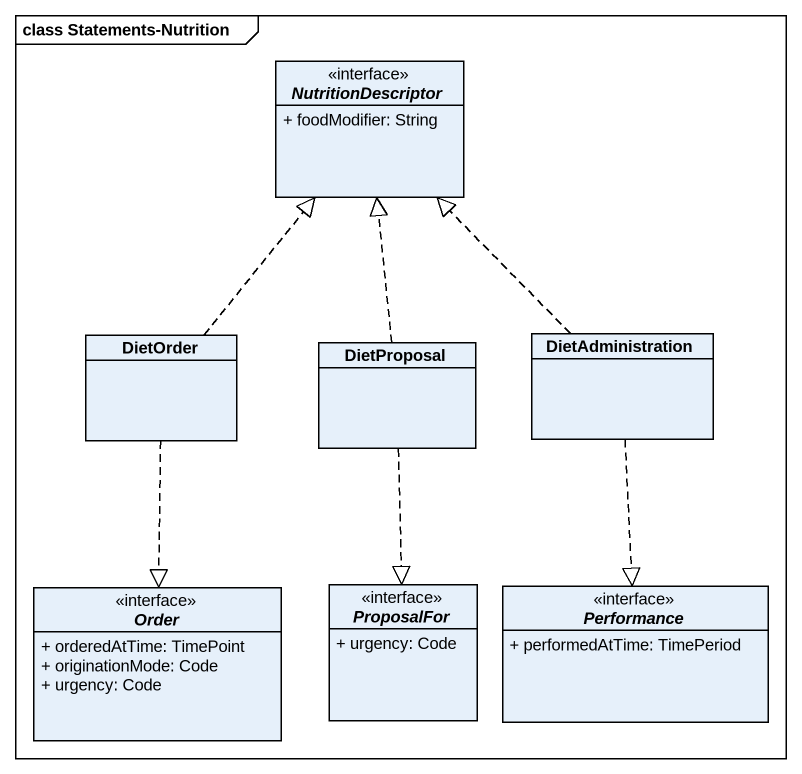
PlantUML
@startuml
mainframe class Statements-Nutrition
hide circle
hide empty members
skinparam classAttributeIconSize 0
interface NutritionDescriptor {
  + foodModifier: String
}
class DietOrder
class DietProposal
class DietAdministration
interface Order {
  + orderedAtTime: TimePoint
  + originationMode: Code
  + urgency: Code
}
interface ProposalFor {
  + urgency: Code
}
interface Performance {
  + performedAtTime: TimePeriod
}
DietOrder .up.|> NutritionDescriptor
DietOrder ..|> Order
DietProposal .up.|> NutritionDescriptor
DietProposal ..|> ProposalFor
DietAdministration .up.|> NutritionDescriptor
DietAdministration ..|> Performance
@enduml
